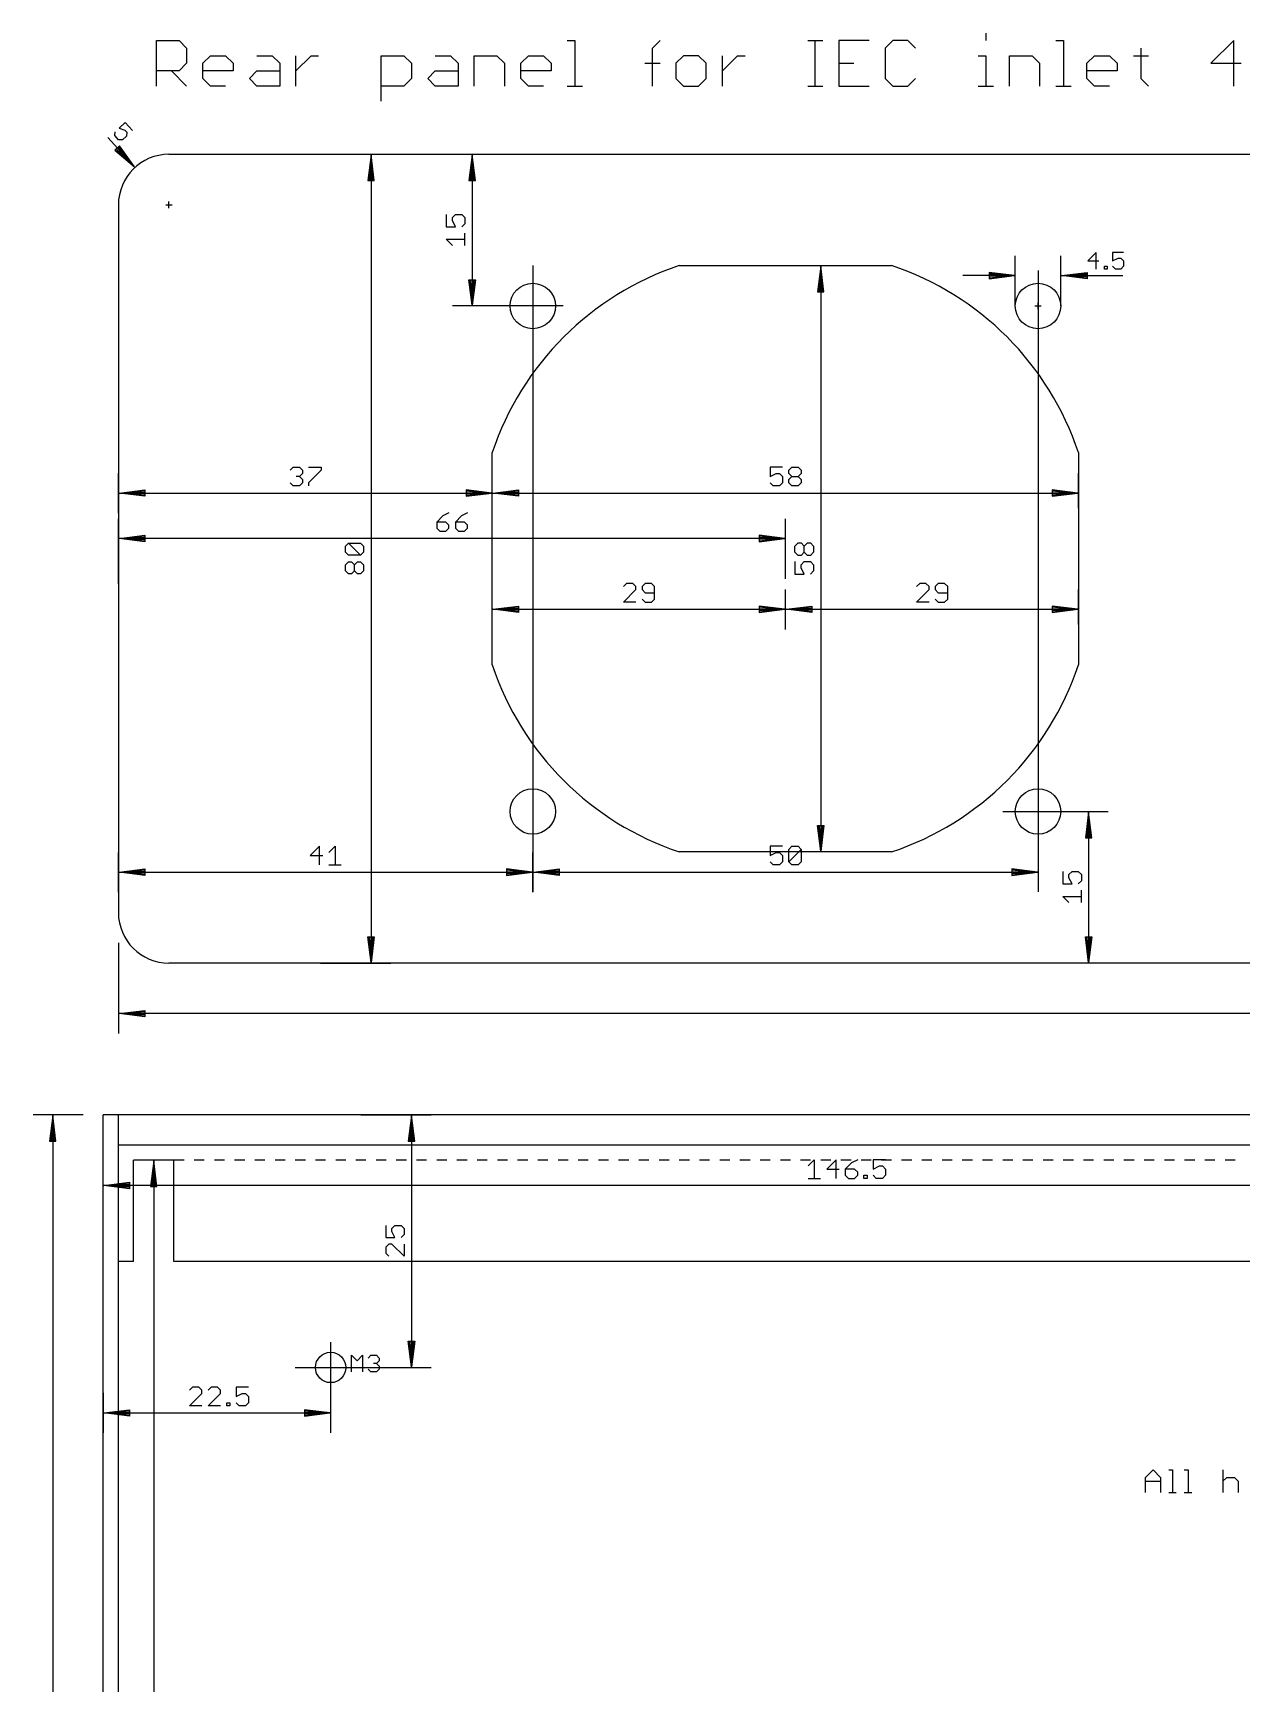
# Model space of a CAD drawing. Extents: x -9 to 622, y -48 to 444.
# Drawn here: x -8.4 to 111.2, y 278.7 to 442 of the extents above; entities that cross this region are included whole.
import ezdxf

# ---------------------------------------------------------------- set-up
doc = ezdxf.new("R2010")
doc.units = 0
for name, color, linetype in [('140', 1, 'CONTINUOUS'), ('20', 7, 'CONTINUOUS'), ('47', 2, 'CONTINUOUS')]:
    doc.layers.add(name, color=color, linetype=linetype)

msp = doc.modelspace()

# ---------------------------------------------------------------- linework, layer by layer
at = {"layer": '140'}
msp.add_circle((21, 310), 1.5, dxfattribs=at)
at = {"layer": '20'}
for p, q in [((5, 430), (285, 430)), ((0, 425), (0, 355)), ((55.5, 419), (76.5, 419)), ((37, 379.5), (37, 400.5)), ((95, 400.5), (95, 379.5)), ((76.5, 361), (55.5, 361)), ((285, 350), (5, 350)), ((-1.5, 97), (-1.5, 335)), ((0, 335), (-1.5, 335)), ((0, 111.5), (0, 335)), ((290, 335), (0, 335)), ((290, 332), (0, 332)), ((5.5, 330.5), (1.5, 330.5)), ((1.5, 320.5), (1.5, 330.5)), ((5.5, 320.5), (5.5, 330.5)), ((6.5, 330.5), (5.5, 330.5)), ((8.5, 330.5), (7.5, 330.5)), ((10.5, 330.5), (9.5, 330.5)), ((12.5, 330.5), (11.5, 330.5)), ((14.5, 330.5), (13.5, 330.5)), ((16.5, 330.5), (15.5, 330.5)), ((18.5, 330.5), (17.5, 330.5)), ((20.5, 330.5), (19.5, 330.5)), ((22.5, 330.5), (21.5, 330.5)), ((24.5, 330.5), (23.5, 330.5)), ((26.5, 330.5), (25.5, 330.5)), ((28.5, 330.5), (27.5, 330.5)), ((30.5, 330.5), (29.5, 330.5)), ((32.5, 330.5), (31.5, 330.5)), ((34.5, 330.5), (33.5, 330.5)), ((36.5, 330.5), (35.5, 330.5)), ((38.5, 330.5), (37.5, 330.5)), ((40.5, 330.5), (39.5, 330.5)), ((42.5, 330.5), (41.5, 330.5)), ((44.5, 330.5), (43.5, 330.5)), ((46.5, 330.5), (45.5, 330.5)), ((48.5, 330.5), (47.5, 330.5)), ((50.5, 330.5), (49.5, 330.5)), ((52.5, 330.5), (51.5, 330.5)), ((54.5, 330.5), (53.5, 330.5)), ((56.5, 330.5), (55.5, 330.5)), ((58.5, 330.5), (57.5, 330.5)), ((60.5, 330.5), (59.5, 330.5)), ((62.5, 330.5), (61.5, 330.5)), ((64.5, 330.5), (63.5, 330.5)), ((66.5, 330.5), (65.5, 330.5)), ((68.5, 330.5), (67.5, 330.5)), ((70.5, 330.5), (69.5, 330.5)), ((72.5, 330.5), (71.5, 330.5)), ((74.5, 330.5), (73.5, 330.5)), ((76.5, 330.5), (75.5, 330.5)), ((78.5, 330.5), (77.5, 330.5)), ((80.5, 330.5), (79.5, 330.5)), ((82.5, 330.5), (81.5, 330.5)), ((84.5, 330.5), (83.5, 330.5)), ((86.5, 330.5), (85.5, 330.5)), ((88.5, 330.5), (87.5, 330.5)), ((90.5, 330.5), (89.5, 330.5)), ((92.5, 330.5), (91.5, 330.5)), ((94.5, 330.5), (93.5, 330.5)), ((96.5, 330.5), (95.5, 330.5)), ((98.5, 330.5), (97.5, 330.5)), ((100.5, 330.5), (99.5, 330.5)), ((102.5, 330.5), (101.5, 330.5)), ((104.5, 330.5), (103.5, 330.5)), ((106.5, 330.5), (105.5, 330.5)), ((108.5, 330.5), (107.5, 330.5)), ((110.5, 330.5), (109.5, 330.5)), ((1.5, 320.5), (0, 320.5)), ((284.5, 320.5), (5.5, 320.5))]:
    msp.add_line(p, q, dxfattribs=at)
for centre in [(41, 415), (91, 415), (41, 365), (91, 365)]:
    msp.add_circle(centre, 2.25, dxfattribs=at)
for centre, radius, start, end in [((5, 425), 5, 90, 180), ((64.75, 391.25), 29.2511, 108.4349, 161.5651), ((67.25, 391.25), 29.2511, 18.4349, 71.5651), ((64.75, 388.75), 29.2511, 198.4349, 251.5651), ((67.25, 388.75), 29.2511, 288.4349, 341.5651), ((5, 355), 5, 180, 270)]:
    msp.add_arc(centre, radius, start, end, dxfattribs=at)
at = {"layer": '47'}
for p, q in [((3.754, 436.754), (3.754, 441.2498)), ((3.754, 441.2498), (6.0019, 441.2498)), ((6.0019, 441.2498), (6.7512, 440.5005)), ((44.4221, 441.2498), (45.1714, 441.2498)), ((45.1714, 441.2498), (45.1714, 436.754)), ((52.8446, 440.5005), (53.5939, 441.2498)), ((68.2091, 441.2498), (69.7077, 441.2498)), ((68.9584, 436.754), (68.9584, 441.2498)), ((74.2756, 441.2498), (71.2784, 441.2498)), ((71.2784, 441.2498), (71.2784, 436.754)), ((76.6316, 441.2498), (75.8823, 440.5005)), ((78.1302, 441.2498), (76.6316, 441.2498)), ((78.8795, 440.5005), (78.1302, 441.2498)), ((85.8395, 441.9991), (85.8395, 441.2498)), ((92.7634, 441.2498), (93.5127, 441.2498)), ((93.5127, 441.2498), (93.5127, 436.754)), ((110.3577, 441.2498), (108.1098, 439.0019)), ((110.3577, 436.754), (110.3577, 441.2498)), ((6.7512, 440.5005), (6.7512, 439.0019)), ((8.3579, 439.0019), (9.1072, 439.7512)), ((9.1072, 439.7512), (10.6059, 439.7512)), ((10.6059, 439.7512), (11.3552, 439.0019)), ((13.7112, 439.7512), (15.2098, 439.7512)), ((15.2098, 439.7512), (15.9591, 439.0019)), ((17.5658, 436.754), (17.5658, 439.7512)), ((17.5658, 438.2526), (19.0644, 439.7512)), ((19.0644, 439.7512), (19.8137, 439.7512)), ((26.0063, 435.2554), (26.0063, 439.7512)), ((26.0063, 439.7512), (28.2543, 439.7512)), ((28.2543, 439.7512), (29.0036, 439.0019)), ((31.3596, 439.7512), (32.8582, 439.7512)), ((32.8582, 439.7512), (33.6075, 439.0019)), ((35.2142, 436.754), (35.2142, 439.7512)), ((35.2142, 439.7512), (37.4621, 439.7512)), ((37.4621, 439.7512), (38.2114, 439.0019)), ((39.8182, 439.0019), (40.5675, 439.7512)), ((40.5675, 439.7512), (42.0661, 439.7512)), ((42.0661, 439.7512), (42.8154, 439.0019)), ((52.8446, 436.754), (52.8446, 440.5005)), ((55.9139, 439.7512), (55.1646, 439.0019)), ((57.4125, 439.7512), (55.9139, 439.7512)), ((58.1618, 439.0019), (57.4125, 439.7512)), ((59.7685, 436.754), (59.7685, 439.7512)), ((59.7685, 438.2526), (61.2671, 439.7512)), ((61.2671, 439.7512), (62.0164, 439.7512)), ((75.8823, 440.5005), (75.8823, 437.5033)), ((85.0902, 439.7512), (85.8395, 439.7512)), ((85.8395, 439.7512), (85.8395, 436.754)), ((88.1595, 436.754), (88.1595, 439.7512)), ((88.1595, 439.7512), (90.4074, 439.7512)), ((90.4074, 439.7512), (91.1567, 439.0019)), ((95.8327, 439.0019), (96.582, 439.7512)), ((96.582, 439.7512), (98.0806, 439.7512)), ((98.0806, 439.7512), (98.8299, 439.0019)), ((100.4366, 439.7512), (101.9352, 439.7512)), ((101.1859, 440.5005), (101.1859, 437.5033)), ((6.0019, 438.2526), (3.754, 438.2526)), ((5.2526, 438.2526), (6.7512, 436.754)), ((6.7512, 439.0019), (6.0019, 438.2526)), ((8.3579, 437.5033), (8.3579, 439.0019)), ((11.3552, 438.2526), (8.3579, 438.2526)), ((11.3552, 439.0019), (11.3552, 438.2526)), ((12.9619, 437.5033), (13.7112, 438.2526)), ((13.7112, 438.2526), (15.9591, 438.2526)), ((15.9591, 439.0019), (15.9591, 436.754)), ((29.0036, 439.0019), (29.0036, 437.5033)), ((30.6103, 437.5033), (31.3596, 438.2526)), ((31.3596, 438.2526), (33.6075, 438.2526)), ((33.6075, 439.0019), (33.6075, 436.754)), ((38.2114, 439.0019), (38.2114, 436.754)), ((39.8182, 437.5033), (39.8182, 439.0019)), ((42.8154, 438.2526), (39.8182, 438.2526)), ((42.8154, 439.0019), (42.8154, 438.2526)), ((52.0953, 439.0019), (53.5939, 439.0019)), ((55.1646, 439.0019), (55.1646, 437.5033)), ((58.1618, 437.5033), (58.1618, 439.0019)), ((71.2784, 439.0019), (72.777, 439.0019)), ((91.1567, 439.0019), (91.1567, 436.754)), ((95.8327, 437.5033), (95.8327, 439.0019)), ((98.8299, 438.2526), (95.8327, 438.2526)), ((98.8299, 439.0019), (98.8299, 438.2526)), ((108.1098, 439.0019), (111.1071, 439.0019)), ((9.1072, 436.754), (8.3579, 437.5033)), ((10.6059, 436.754), (9.1072, 436.754)), ((13.7112, 436.754), (12.9619, 437.5033)), ((15.9591, 436.754), (13.7112, 436.754)), ((28.2543, 436.754), (26.0063, 436.754)), ((29.0036, 437.5033), (28.2543, 436.754)), ((31.3596, 436.754), (30.6103, 437.5033)), ((33.6075, 436.754), (31.3596, 436.754)), ((40.5675, 436.754), (39.8182, 437.5033)), ((42.0661, 436.754), (40.5675, 436.754)), ((44.4221, 436.754), (45.9207, 436.754)), ((55.1646, 437.5033), (55.9139, 436.754)), ((55.9139, 436.754), (57.4125, 436.754)), ((57.4125, 436.754), (58.1618, 437.5033)), ((68.2091, 436.754), (69.7077, 436.754)), ((71.2784, 436.754), (74.2756, 436.754)), ((75.8823, 437.5033), (76.6316, 436.754)), ((76.6316, 436.754), (78.1302, 436.754)), ((78.1302, 436.754), (78.8795, 437.5033)), ((85.0902, 436.754), (86.5888, 436.754)), ((92.7634, 436.754), (94.262, 436.754)), ((96.582, 436.754), (95.8327, 437.5033)), ((98.0806, 436.754), (96.582, 436.754)), ((101.1859, 437.5033), (101.9352, 436.754)), ((0.6751, 433.1434), (0.0735, 432.5959)), ((1.4051, 432.3412), (0.6751, 433.1434)), ((1.5929, 428.7478), (-1.061, 431.6671)), ((-0.3457, 431.8479), (-0.3277, 432.2309)), ((0.0193, 431.4468), (-0.3457, 431.8479)), ((0.4023, 431.4287), (0.0193, 431.4468)), ((0.0735, 432.5959), (0.639, 432.3773)), ((0.8034, 431.7937), (0.4023, 431.4287)), ((0.639, 432.3773), (0.8215, 432.1768)), ((0.8215, 432.1768), (0.8034, 431.7937)), ((0.1239, 430.8383), (-0.3485, 430.4088)), ((-0.3485, 430.4088), (1.5929, 428.7478)), ((-0.3047, 430.4487), (1.5929, 428.7478)), ((-0.2085, 430.5361), (1.5929, 428.7478)), ((1.5929, 428.7478), (-0.0161, 430.711)), ((1.5929, 428.7478), (0.0801, 430.7984)), ((1.5929, 428.7478), (0.1239, 430.8383)), ((19.5, 430), (26.95, 430)), ((25, 429.935), (24.6808, 427.4)), ((25, 429.935), (24.74, 427.4)), ((25, 429.935), (24.87, 427.4)), ((25, 429.935), (25, 350.065)), ((25.3192, 427.4), (25, 429.935)), ((25.13, 427.4), (25, 429.935)), ((25.26, 427.4), (25, 429.935)), ((32, 430), (36.95, 430)), ((35, 429.935), (34.6808, 427.4)), ((35, 429.935), (34.74, 427.4)), ((35, 429.935), (34.87, 427.4)), ((35, 429.935), (35, 415.065)), ((35.3192, 427.4), (35, 429.935)), ((35.13, 427.4), (35, 429.935)), ((35.26, 427.4), (35, 429.935)), ((24.6808, 427.4), (25.3192, 427.4)), ((34.6808, 427.4), (35.3192, 427.4)), ((4.6808, 425), (5.3192, 425)), ((5, 424.6808), (5, 425.3192)), ((32.4446, 424.0573), (32.4446, 422.8245)), ((33.061, 423.7491), (33.3692, 424.0573)), ((33.061, 423.4409), (33.061, 423.7491)), ((33.3692, 422.8245), (33.061, 423.4409)), ((33.3692, 424.0573), (33.9856, 424.0573)), ((33.9856, 424.0573), (34.2938, 423.7491)), ((34.2938, 423.1327), (33.9856, 422.8245)), ((34.2938, 423.7491), (34.2938, 423.1327)), ((32.4446, 422.8245), (33.3692, 422.8245)), ((33.061, 420.9829), (32.4446, 421.5993)), ((32.4446, 421.5993), (34.2938, 421.5993)), ((34.2938, 420.9829), (34.2938, 422.2157)), ((88.75, 415), (88.75, 419.95)), ((93.25, 415), (93.25, 419.95)), ((96.7397, 420.2777), (95.9262, 419.4642)), ((96.7397, 418.6507), (96.7397, 420.2777)), ((99.4666, 420.2777), (98.3819, 420.2777)), ((98.3819, 420.2777), (98.3819, 419.4642)), ((98.3819, 419.4642), (98.9243, 419.7354)), ((98.9243, 419.7354), (99.1954, 419.7354)), ((99.1954, 419.7354), (99.4666, 419.4642)), ((41, 419), (41, 357.05)), ((66.5, 419), (71.45, 419)), ((69.5, 418.935), (69.1808, 416.4)), ((69.5, 418.935), (69.24, 416.4)), ((69.5, 418.935), (69.37, 416.4)), ((69.5, 418.935), (69.5, 361.065)), ((69.8192, 416.4), (69.5, 418.935)), ((69.63, 416.4), (69.5, 418.935)), ((69.76, 416.4), (69.5, 418.935)), ((88.685, 418), (86.15, 418.3192)), ((86.15, 418.3192), (86.15, 417.6808)), ((88.685, 418), (86.15, 418.26)), ((88.685, 418), (86.15, 418.13)), ((91, 418.5), (91, 357.05)), ((93.315, 418), (95.85, 418.3192)), ((93.315, 418), (95.85, 418.26)), ((93.315, 418), (95.85, 418.13)), ((95.85, 418.3192), (95.85, 417.6808)), ((95.9262, 419.4642), (97.0109, 419.4642)), ((97.5634, 418.6507), (97.5634, 418.9219)), ((97.5634, 418.9219), (97.8345, 418.9219)), ((97.8345, 418.6507), (97.5634, 418.6507)), ((97.8345, 418.9219), (97.8345, 418.6507)), ((98.6531, 418.6507), (98.3819, 418.9219)), ((99.1954, 418.6507), (98.6531, 418.6507)), ((99.4666, 418.9219), (99.1954, 418.6507)), ((99.4666, 419.4642), (99.4666, 418.9219)), ((35, 415.065), (34.6808, 417.6)), ((34.6808, 417.6), (35.3192, 417.6)), ((35, 415.065), (34.74, 417.6)), ((35, 415.065), (34.87, 417.6)), ((35.3192, 417.6), (35, 415.065)), ((35.13, 417.6), (35, 415.065)), ((35.26, 417.6), (35, 415.065)), ((88.685, 418), (83.55, 418)), ((86.15, 417.6808), (88.685, 418)), ((86.15, 417.87), (88.685, 418)), ((86.15, 417.74), (88.685, 418)), ((93.315, 418), (99.3846, 418)), ((95.85, 417.6808), (93.315, 418)), ((95.85, 417.87), (93.315, 418)), ((95.85, 417.74), (93.315, 418)), ((44, 415), (33.05, 415)), ((69.1808, 416.4), (69.8192, 416.4)), ((90.6808, 415), (91.3192, 415)), ((91, 414.6808), (91, 415.3192)), ((16.9829, 398.7472), (17.2911, 399.0554)), ((17.2911, 399.0554), (17.9075, 399.0554)), ((17.9075, 399.0554), (18.2157, 398.7472)), ((18.2157, 398.7472), (18.2157, 398.439)), ((18.8245, 399.0554), (20.0573, 399.0554)), ((20.0573, 398.7472), (18.8245, 397.5144)), ((20.0573, 399.0554), (20.0573, 398.7472)), ((65.7157, 399.0554), (64.4829, 399.0554)), ((64.4829, 399.0554), (64.4829, 398.1308)), ((66.3245, 398.7472), (66.6327, 399.0554)), ((66.3245, 398.439), (66.3245, 398.7472)), ((66.6327, 399.0554), (67.2491, 399.0554)), ((67.2491, 399.0554), (67.5573, 398.7472)), ((67.5573, 398.7472), (67.5573, 398.439)), ((0, 394.5), (0, 398.45)), ((17.2911, 397.2062), (16.9829, 397.5144)), ((17.9075, 397.2062), (17.2911, 397.2062)), ((17.9075, 398.1308), (17.5993, 398.1308)), ((18.2157, 398.439), (17.9075, 398.1308)), ((17.9075, 398.1308), (18.2157, 397.8226)), ((18.2157, 397.5144), (17.9075, 397.2062)), ((18.2157, 397.8226), (18.2157, 397.5144)), ((18.8245, 397.5144), (18.8245, 397.2062)), ((37, 395), (37, 398.45)), ((37, 395), (37, 398.45)), ((64.4829, 398.1308), (65.0993, 398.439)), ((64.7911, 397.2062), (64.4829, 397.5144)), ((65.4075, 397.2062), (64.7911, 397.2062)), ((65.0993, 398.439), (65.4075, 398.439)), ((65.4075, 398.439), (65.7157, 398.1308)), ((65.7157, 397.5144), (65.4075, 397.2062)), ((65.7157, 398.1308), (65.7157, 397.5144)), ((66.6327, 398.1308), (66.3245, 398.439)), ((66.3245, 397.8226), (66.6327, 398.1308)), ((66.3245, 397.5144), (66.3245, 397.8226)), ((66.6327, 397.2062), (66.3245, 397.5144)), ((66.6327, 398.1308), (67.2491, 398.1308)), ((67.2491, 397.2062), (66.6327, 397.2062)), ((67.5573, 398.439), (67.2491, 398.1308)), ((67.2491, 398.1308), (67.5573, 397.8226)), ((67.5573, 397.5144), (67.2491, 397.2062)), ((67.5573, 397.8226), (67.5573, 397.5144)), ((95, 395), (95, 398.45)), ((0.065, 396.5), (2.6, 396.8192)), ((0.065, 396.5), (2.6, 396.76)), ((0.065, 396.5), (2.6, 396.63)), ((0.065, 396.5), (36.935, 396.5)), ((2.6, 396.1808), (0.065, 396.5)), ((2.6, 396.37), (0.065, 396.5)), ((2.6, 396.24), (0.065, 396.5)), ((2.6, 396.8192), (2.6, 396.1808)), ((36.935, 396.5), (34.4, 396.8192)), ((34.4, 396.8192), (34.4, 396.1808)), ((36.935, 396.5), (34.4, 396.76)), ((36.935, 396.5), (34.4, 396.63)), ((34.4, 396.1808), (36.935, 396.5)), ((34.4, 396.37), (36.935, 396.5)), ((34.4, 396.24), (36.935, 396.5)), ((37.065, 396.5), (39.6, 396.8192)), ((37.065, 396.5), (39.6, 396.76)), ((37.065, 396.5), (39.6, 396.63)), ((37.065, 396.5), (94.935, 396.5)), ((39.6, 396.1808), (37.065, 396.5)), ((39.6, 396.37), (37.065, 396.5)), ((39.6, 396.24), (37.065, 396.5)), ((39.6, 396.8192), (39.6, 396.1808)), ((94.935, 396.5), (92.4, 396.8192)), ((92.4, 396.8192), (92.4, 396.1808)), ((94.935, 396.5), (92.4, 396.76)), ((94.935, 396.5), (92.4, 396.63)), ((92.4, 396.1808), (94.935, 396.5)), ((92.4, 396.37), (94.935, 396.5)), ((92.4, 396.24), (94.935, 396.5)), ((0, 387.5), (0, 393.95)), ((32.1078, 394.2302), (31.5083, 393.6308)), ((31.5083, 393.6308), (31.5083, 393.0313)), ((32.4075, 393.6308), (31.5083, 393.6308)), ((32.7072, 394.5299), (32.1078, 394.2302)), ((32.7072, 393.331), (32.4075, 393.6308)), ((33.9494, 394.2302), (33.3499, 393.6308)), ((33.3499, 393.6308), (33.3499, 393.0313)), ((34.2491, 393.6308), (33.3499, 393.6308)), ((34.5488, 394.5299), (33.9494, 394.2302)), ((34.5488, 393.331), (34.2491, 393.6308)), ((66, 388), (66, 393.95)), ((0.065, 392), (2.6, 392.3192)), ((0.065, 392), (2.6, 392.26)), ((0.065, 392), (2.6, 392.13)), ((65.935, 392), (0.065, 392)), ((2.6, 391.6808), (0.065, 392)), ((2.6, 391.87), (0.065, 392)), ((2.6, 391.74), (0.065, 392)), ((2.6, 392.3192), (2.6, 391.6808)), ((31.5083, 393.0313), (31.8081, 392.7316)), ((31.8081, 392.7316), (32.4075, 392.7316)), ((32.4075, 392.7316), (32.7072, 393.0313)), ((32.7072, 393.0313), (32.7072, 393.331)), ((33.3499, 393.0313), (33.6496, 392.7316)), ((33.6496, 392.7316), (34.2491, 392.7316)), ((34.2491, 392.7316), (34.5488, 393.0313)), ((34.5488, 393.0313), (34.5488, 393.331)), ((65.935, 392), (63.4, 392.3192)), ((63.4, 392.3192), (63.4, 391.6808)), ((65.935, 392), (63.4, 392.26)), ((65.935, 392), (63.4, 392.13)), ((63.4, 391.6808), (65.935, 392)), ((63.4, 391.87), (65.935, 392)), ((63.4, 391.74), (65.935, 392)), ((22.4701, 391.2491), (22.7698, 391.5488)), ((22.4701, 390.6496), (22.4701, 391.2491)), ((22.7698, 390.3499), (22.4701, 390.6496)), ((22.7698, 391.5488), (23.9687, 391.5488)), ((23.9687, 390.3499), (22.7698, 391.5488)), ((23.9687, 390.3499), (22.7698, 390.3499)), ((23.9687, 391.5488), (24.2684, 391.2491)), ((24.2684, 390.6496), (23.9687, 390.3499)), ((24.2684, 391.2491), (24.2684, 390.6496)), ((66.9446, 391.2491), (67.2528, 391.5573)), ((66.9446, 390.6327), (66.9446, 391.2491)), ((67.2528, 390.3245), (66.9446, 390.6327)), ((67.2528, 391.5573), (67.561, 391.5573)), ((67.561, 390.3245), (67.2528, 390.3245)), ((67.561, 391.5573), (67.8692, 391.2491)), ((67.8692, 390.6327), (67.561, 390.3245)), ((67.8692, 391.2491), (68.1774, 391.5573)), ((67.8692, 390.6327), (67.8692, 391.2491)), ((68.1774, 390.3245), (67.8692, 390.6327)), ((68.1774, 391.5573), (68.4856, 391.5573)), ((68.4856, 390.3245), (68.1774, 390.3245)), ((68.4856, 391.5573), (68.7938, 391.2491)), ((68.7938, 390.6327), (68.4856, 390.3245)), ((68.7938, 391.2491), (68.7938, 390.6327)), ((22.4701, 389.4075), (22.7698, 389.7072)), ((22.4701, 388.8081), (22.4701, 389.4075)), ((22.7698, 388.5083), (22.4701, 388.8081)), ((22.7698, 389.7072), (23.0695, 389.7072)), ((23.0695, 389.7072), (23.3692, 389.4075)), ((23.3692, 388.8081), (23.0695, 388.5083)), ((23.3692, 389.4075), (23.669, 389.7072)), ((23.3692, 388.8081), (23.3692, 389.4075)), ((23.669, 388.5083), (23.3692, 388.8081)), ((23.669, 389.7072), (23.9687, 389.7072)), ((23.9687, 389.7072), (24.2684, 389.4075)), ((24.2684, 388.8081), (23.9687, 388.5083)), ((24.2684, 389.4075), (24.2684, 388.8081)), ((66.9446, 389.7157), (66.9446, 388.4829)), ((67.561, 389.4075), (67.8692, 389.7157)), ((67.561, 389.0993), (67.561, 389.4075)), ((67.8692, 388.4829), (67.561, 389.0993)), ((67.8692, 389.7157), (68.4856, 389.7157)), ((68.4856, 389.7157), (68.7938, 389.4075)), ((68.7938, 388.7911), (68.4856, 388.4829)), ((68.7938, 389.4075), (68.7938, 388.7911)), ((23.0695, 388.5083), (22.7698, 388.5083)), ((23.9687, 388.5083), (23.669, 388.5083)), ((50.2911, 387.5554), (49.9829, 387.2472)), ((50.9075, 387.5554), (50.2911, 387.5554)), ((51.2157, 387.2472), (50.9075, 387.5554)), ((51.2157, 386.939), (51.2157, 387.2472)), ((52.1327, 387.5554), (51.8245, 387.2472)), ((51.8245, 387.2472), (51.8245, 386.939)), ((52.7491, 387.5554), (52.1327, 387.5554)), ((53.0573, 387.2472), (52.7491, 387.5554)), ((53.0573, 386.0144), (53.0573, 387.2472)), ((66.9446, 388.4829), (67.8692, 388.4829)), ((79.2911, 387.5554), (78.9829, 387.2472)), ((79.9075, 387.5554), (79.2911, 387.5554)), ((80.2157, 387.2472), (79.9075, 387.5554)), ((80.2157, 386.939), (80.2157, 387.2472)), ((81.1327, 387.5554), (80.8245, 387.2472)), ((80.8245, 387.2472), (80.8245, 386.939)), ((81.7491, 387.5554), (81.1327, 387.5554)), ((82.0573, 387.2472), (81.7491, 387.5554)), ((82.0573, 386.0144), (82.0573, 387.2472)), ((37, 383), (37, 386.95)), ((49.9829, 385.7062), (51.2157, 386.939)), ((51.2157, 385.7062), (49.9829, 385.7062)), ((51.8245, 386.939), (52.1327, 386.6308)), ((51.8245, 386.0144), (52.1327, 385.7062)), ((52.1327, 386.6308), (53.0573, 386.6308)), ((52.1327, 385.7062), (52.7491, 385.7062)), ((52.7491, 385.7062), (53.0573, 386.0144)), ((66, 383), (66, 386.95)), ((66, 383.5), (66, 386.95)), ((78.9829, 385.7062), (80.2157, 386.939)), ((80.2157, 385.7062), (78.9829, 385.7062)), ((80.8245, 386.939), (81.1327, 386.6308)), ((80.8245, 386.0144), (81.1327, 385.7062)), ((81.1327, 386.6308), (82.0573, 386.6308)), ((81.1327, 385.7062), (81.7491, 385.7062)), ((81.7491, 385.7062), (82.0573, 386.0144)), ((95, 383.5), (95, 386.95)), ((37.065, 385), (39.6, 385.3192)), ((37.065, 385), (39.6, 385.26)), ((37.065, 385), (39.6, 385.13)), ((37.065, 385), (65.935, 385)), ((39.6, 384.6808), (37.065, 385)), ((39.6, 384.87), (37.065, 385)), ((39.6, 384.74), (37.065, 385)), ((39.6, 385.3192), (39.6, 384.6808)), ((65.935, 385), (63.4, 385.3192)), ((63.4, 385.3192), (63.4, 384.6808)), ((65.935, 385), (63.4, 385.26)), ((65.935, 385), (63.4, 385.13)), ((63.4, 384.6808), (65.935, 385)), ((63.4, 384.87), (65.935, 385)), ((63.4, 384.74), (65.935, 385)), ((66.065, 385), (68.6, 385.3192)), ((66.065, 385), (68.6, 385.26)), ((66.065, 385), (68.6, 385.13)), ((66.065, 385), (94.935, 385)), ((68.6, 384.6808), (66.065, 385)), ((68.6, 384.87), (66.065, 385)), ((68.6, 384.74), (66.065, 385)), ((68.6, 385.3192), (68.6, 384.6808)), ((94.935, 385), (92.4, 385.3192)), ((92.4, 385.3192), (92.4, 384.6808)), ((94.935, 385), (92.4, 385.26)), ((94.935, 385), (92.4, 385.13)), ((92.4, 384.6808), (94.935, 385)), ((92.4, 384.87), (94.935, 385)), ((92.4, 384.74), (94.935, 385)), ((87.5, 365), (97.95, 365)), ((96, 364.935), (95.6808, 362.4)), ((96, 364.935), (95.74, 362.4)), ((96, 364.935), (95.87, 362.4)), ((96, 364.935), (96, 350.065)), ((96.3192, 362.4), (96, 364.935)), ((96.13, 362.4), (96, 364.935)), ((96.26, 362.4), (96, 364.935)), ((69.5, 361.065), (69.1808, 363.6)), ((69.1808, 363.6), (69.8192, 363.6)), ((69.5, 361.065), (69.24, 363.6)), ((69.5, 361.065), (69.37, 363.6)), ((69.8192, 363.6), (69.5, 361.065)), ((69.63, 363.6), (69.5, 361.065)), ((69.76, 363.6), (69.5, 361.065)), ((0, 357), (0, 360.95)), ((19.9075, 361.5554), (18.9829, 360.6308)), ((19.9075, 359.7062), (19.9075, 361.5554)), ((20.8245, 360.939), (21.4409, 361.5554)), ((21.4409, 361.5554), (21.4409, 359.7062)), ((41, 357), (41, 360.95)), ((65.7157, 361.5554), (64.4829, 361.5554)), ((64.4829, 361.5554), (64.4829, 360.6308)), ((64.4829, 360.6308), (65.0993, 360.939)), ((65.0993, 360.939), (65.4075, 360.939)), ((65.4075, 360.939), (65.7157, 360.6308)), ((66.3245, 361.2472), (66.6327, 361.5554)), ((66.3245, 360.0144), (66.3245, 361.2472)), ((66.3245, 360.0144), (67.5573, 361.2472)), ((66.6327, 361.5554), (67.2491, 361.5554)), ((67.2491, 361.5554), (67.5573, 361.2472)), ((71, 361), (67.55, 361)), ((67.5573, 361.2472), (67.5573, 360.0144)), ((95.6808, 362.4), (96.3192, 362.4)), ((0.065, 359), (2.6, 359.3192)), ((2.6, 359.3192), (2.6, 358.6808)), ((18.9829, 360.6308), (20.2157, 360.6308)), ((20.8245, 359.7062), (22.0573, 359.7062)), ((40.935, 359), (38.4, 359.3192)), ((38.4, 359.3192), (38.4, 358.6808)), ((41.065, 359), (43.6, 359.3192)), ((43.6, 359.3192), (43.6, 358.6808)), ((64.7911, 359.7062), (64.4829, 360.0144)), ((65.4075, 359.7062), (64.7911, 359.7062)), ((65.7157, 360.0144), (65.4075, 359.7062)), ((65.7157, 360.6308), (65.7157, 360.0144)), ((66.6327, 359.7062), (66.3245, 360.0144)), ((67.2491, 359.7062), (66.6327, 359.7062)), ((67.5573, 360.0144), (67.2491, 359.7062)), ((90.935, 359), (88.4, 359.3192)), ((88.4, 359.3192), (88.4, 358.6808)), ((0.065, 359), (2.6, 359.26)), ((0.065, 359), (2.6, 359.13)), ((0.065, 359), (40.935, 359)), ((2.6, 358.6808), (0.065, 359)), ((2.6, 358.87), (0.065, 359)), ((2.6, 358.74), (0.065, 359)), ((40.935, 359), (38.4, 359.26)), ((40.935, 359), (38.4, 359.13)), ((38.4, 358.6808), (40.935, 359)), ((38.4, 358.87), (40.935, 359)), ((38.4, 358.74), (40.935, 359)), ((41.065, 359), (43.6, 359.26)), ((41.065, 359), (43.6, 359.13)), ((41.065, 359), (90.935, 359)), ((43.6, 358.6808), (41.065, 359)), ((43.6, 358.87), (41.065, 359)), ((43.6, 358.74), (41.065, 359)), ((90.935, 359), (88.4, 359.26)), ((90.935, 359), (88.4, 359.13)), ((88.4, 358.6808), (90.935, 359)), ((88.4, 358.87), (90.935, 359)), ((88.4, 358.74), (90.935, 359)), ((93.4446, 359.0573), (93.4446, 357.8245)), ((93.4446, 357.8245), (94.3692, 357.8245)), ((94.061, 358.7491), (94.3692, 359.0573)), ((94.061, 358.4409), (94.061, 358.7491)), ((94.3692, 357.8245), (94.061, 358.4409)), ((94.3692, 359.0573), (94.9856, 359.0573)), ((94.9856, 359.0573), (95.2938, 358.7491)), ((95.2938, 358.1327), (94.9856, 357.8245)), ((95.2938, 358.7491), (95.2938, 358.1327)), ((94.061, 355.9829), (93.4446, 356.5993)), ((93.4446, 356.5993), (95.2938, 356.5993)), ((95.2938, 355.9829), (95.2938, 357.2157)), ((0, 352), (0, 343.05)), ((25, 350.065), (24.6808, 352.6)), ((24.6808, 352.6), (25.3192, 352.6)), ((25, 350.065), (24.74, 352.6)), ((25, 350.065), (24.87, 352.6)), ((25.3192, 352.6), (25, 350.065)), ((25.13, 352.6), (25, 350.065)), ((25.26, 352.6), (25, 350.065)), ((96, 350.065), (95.6808, 352.6)), ((95.6808, 352.6), (96.3192, 352.6)), ((96, 350.065), (95.74, 352.6)), ((96, 350.065), (95.87, 352.6)), ((96.3192, 352.6), (96, 350.065)), ((96.13, 352.6), (96, 350.065)), ((96.26, 352.6), (96, 350.065)), ((20, 350), (26.95, 350)), ((96.5, 350), (94.05, 350)), ((0.065, 345), (2.6, 345.3192)), ((0.065, 345), (2.6, 345.26)), ((0.065, 345), (2.6, 345.13)), ((289.935, 345), (0.065, 345)), ((2.6, 344.6808), (0.065, 345)), ((2.6, 344.87), (0.065, 345)), ((2.6, 344.74), (0.065, 345)), ((2.6, 345.3192), (2.6, 344.6808)), ((-3.5, 335), (-8.45, 335)), ((-6.5, 334.935), (-6.8192, 332.4)), ((-6.5, 334.935), (-6.76, 332.4)), ((-6.5, 334.935), (-6.63, 332.4)), ((-6.5, 334.935), (-6.5, 97.065)), ((-6.1808, 332.4), (-6.5, 334.935)), ((-6.37, 332.4), (-6.5, 334.935)), ((-6.24, 332.4), (-6.5, 334.935)), ((24, 335), (30.95, 335)), ((29, 334.935), (28.6808, 332.4)), ((29, 334.935), (28.74, 332.4)), ((29, 334.935), (28.87, 332.4)), ((29, 334.935), (29, 310.065)), ((29.3192, 332.4), (29, 334.935)), ((29.13, 332.4), (29, 334.935)), ((29.26, 332.4), (29, 334.935)), ((-6.8192, 332.4), (-6.1808, 332.4)), ((28.6808, 332.4), (29.3192, 332.4)), ((-1.5, 320), (-1.5, 329.95)), ((3.5, 330.435), (3.1808, 327.9)), ((3.5, 330.435), (3.24, 327.9)), ((3.5, 330.435), (3.37, 327.9)), ((3.5, 330.5), (3.5, 330.5)), ((3.5, 330.435), (3.5, 101.565)), ((3.8192, 327.9), (3.5, 330.435)), ((3.63, 327.9), (3.5, 330.435)), ((3.76, 327.9), (3.5, 330.435)), ((68.2425, 329.939), (68.8589, 330.5554)), ((68.8589, 330.5554), (68.8589, 328.7062)), ((71.0086, 330.5554), (70.084, 329.6308)), ((71.0086, 328.7062), (71.0086, 330.5554)), ((72.542, 330.2472), (71.9256, 329.6308)), ((73.1584, 330.5554), (72.542, 330.2472)), ((75.9207, 330.5554), (74.688, 330.5554)), ((74.688, 330.5554), (74.688, 329.6308)), ((74.688, 329.6308), (75.3044, 329.939)), ((75.3044, 329.939), (75.6125, 329.939)), ((75.6125, 329.939), (75.9207, 329.6308)), ((-1.435, 328), (1.1, 328.3192)), ((-1.435, 328), (1.1, 328.26)), ((1.1, 328.3192), (1.1, 327.6808)), ((68.2425, 328.7062), (69.4752, 328.7062)), ((70.084, 329.6308), (71.3168, 329.6308)), ((71.9256, 329.6308), (71.9256, 329.0144)), ((72.8502, 329.6308), (71.9256, 329.6308)), ((71.9256, 329.0144), (72.2338, 328.7062)), ((72.2338, 328.7062), (72.8502, 328.7062)), ((73.1584, 329.3226), (72.8502, 329.6308)), ((72.8502, 328.7062), (73.1584, 329.0144)), ((73.1584, 329.0144), (73.1584, 329.3226)), ((73.7672, 328.7062), (73.7672, 329.0144)), ((73.7672, 329.0144), (74.0754, 329.0144)), ((74.0754, 328.7062), (73.7672, 328.7062)), ((74.0754, 329.0144), (74.0754, 328.7062)), ((74.9962, 328.7062), (74.688, 329.0144)), ((75.6125, 328.7062), (74.9962, 328.7062)), ((75.9207, 329.0144), (75.6125, 328.7062)), ((75.9207, 329.6308), (75.9207, 329.0144)), ((-1.435, 328), (1.1, 328.13)), ((144.935, 328), (-1.435, 328)), ((1.1, 327.6808), (-1.435, 328)), ((1.1, 327.87), (-1.435, 328)), ((1.1, 327.74), (-1.435, 328)), ((3.1808, 327.9), (3.8192, 327.9)), ((26.4701, 324.0488), (26.4701, 322.8499)), ((27.0695, 323.7491), (27.3692, 324.0488)), ((27.0695, 323.4494), (27.0695, 323.7491)), ((27.3692, 322.8499), (27.0695, 323.4494)), ((27.3692, 324.0488), (27.9687, 324.0488)), ((27.9687, 324.0488), (28.2684, 323.7491)), ((28.2684, 323.7491), (28.2684, 323.1496)), ((26.4701, 322.8499), (27.3692, 322.8499)), ((26.7698, 322.2072), (26.4701, 321.9075)), ((26.4701, 321.9075), (26.4701, 321.3081)), ((27.0695, 322.2072), (26.7698, 322.2072)), ((28.2684, 321.0083), (27.0695, 322.2072)), ((28.2684, 323.1496), (27.9687, 322.8499)), ((28.2684, 322.2072), (28.2684, 321.0083)), ((26.4701, 321.3081), (26.7698, 321.0083)), ((21, 312.5), (21, 303.55)), ((29, 310.065), (28.6808, 312.6)), ((28.6808, 312.6), (29.3192, 312.6)), ((29, 310.065), (28.74, 312.6)), ((29, 310.065), (28.87, 312.6)), ((29.3192, 312.6), (29, 310.065)), ((29.13, 312.6), (29, 310.065)), ((29.26, 312.6), (29, 310.065)), ((23.0762, 309.5762), (23.0762, 311.2032)), ((23.0762, 311.2032), (23.6185, 310.6609)), ((23.6185, 310.6609), (24.1609, 311.2032)), ((24.1609, 311.2032), (24.1609, 309.5762)), ((24.7134, 310.932), (24.9845, 311.2032)), ((24.9845, 311.2032), (25.5268, 311.2032)), ((25.5268, 310.3897), (25.2557, 310.3897)), ((25.5268, 311.2032), (25.798, 310.932)), ((25.798, 310.6609), (25.5268, 310.3897)), ((25.5268, 310.3897), (25.798, 310.1185)), ((25.798, 310.932), (25.798, 310.6609)), ((17.5, 310), (30.95, 310)), ((24.9845, 309.5762), (24.7134, 309.8474)), ((25.5268, 309.5762), (24.9845, 309.5762)), ((25.798, 309.8474), (25.5268, 309.5762)), ((25.798, 310.1185), (25.798, 309.8474)), ((-1.5, 307.5), (-1.5, 303.55)), ((7.3451, 308.0554), (7.0369, 307.7472)), ((7.0369, 306.2062), (8.2697, 307.439)), ((7.9615, 308.0554), (7.3451, 308.0554)), ((8.2697, 307.7472), (7.9615, 308.0554)), ((8.2697, 307.439), (8.2697, 307.7472)), ((9.1866, 308.0554), (8.8784, 307.7472)), ((8.8784, 306.2062), (10.1112, 307.439)), ((9.803, 308.0554), (9.1866, 308.0554)), ((10.1112, 307.7472), (9.803, 308.0554)), ((10.1112, 307.439), (10.1112, 307.7472)), ((12.8736, 308.0554), (11.6408, 308.0554)), ((11.6408, 308.0554), (11.6408, 307.1308)), ((11.6408, 307.1308), (12.2572, 307.439)), ((12.2572, 307.439), (12.5654, 307.439)), ((12.5654, 307.439), (12.8736, 307.1308)), ((12.8736, 307.1308), (12.8736, 306.5144)), ((-1.435, 305.5), (1.1, 305.8192)), ((-1.435, 305.5), (1.1, 305.76)), ((-1.435, 305.5), (1.1, 305.63)), ((-1.435, 305.5), (20.935, 305.5)), ((1.1, 305.1808), (-1.435, 305.5)), ((1.1, 305.37), (-1.435, 305.5)), ((1.1, 305.24), (-1.435, 305.5)), ((1.1, 305.8192), (1.1, 305.1808)), ((8.2697, 306.2062), (7.0369, 306.2062)), ((10.1112, 306.2062), (8.8784, 306.2062)), ((10.72, 306.2062), (10.72, 306.5144)), ((10.72, 306.5144), (11.0282, 306.5144)), ((11.0282, 306.2062), (10.72, 306.2062)), ((11.0282, 306.5144), (11.0282, 306.2062)), ((11.949, 306.2062), (11.6408, 306.5144)), ((12.5654, 306.2062), (11.949, 306.2062)), ((12.8736, 306.5144), (12.5654, 306.2062)), ((20.935, 305.5), (18.4, 305.8192)), ((18.4, 305.8192), (18.4, 305.1808)), ((20.935, 305.5), (18.4, 305.76)), ((20.935, 305.5), (18.4, 305.63)), ((18.4, 305.1808), (20.935, 305.5)), ((18.4, 305.37), (20.935, 305.5)), ((18.4, 305.24), (20.935, 305.5)), ((101.627, 299.1256), (102.3763, 299.8749)), ((101.627, 297.627), (101.627, 299.1256)), ((102.3763, 299.8749), (103.1256, 299.1256)), ((103.1256, 299.1256), (103.1256, 297.627)), ((103.929, 299.8749), (104.3036, 299.8749)), ((104.3036, 299.8749), (104.3036, 297.627)), ((105.4636, 299.8749), (105.8383, 299.8749)), ((105.8383, 299.8749), (105.8383, 297.627)), ((109.3002, 299.8749), (109.3002, 297.627)), ((109.3002, 298.751), (109.6749, 299.1256)), ((109.6749, 299.1256), (110.4242, 299.1256)), ((110.4242, 299.1256), (110.7988, 298.751)), ((101.627, 298.751), (103.1256, 298.751)), ((103.929, 297.627), (104.6783, 297.627)), ((105.4636, 297.627), (106.2129, 297.627)), ((110.7988, 298.751), (110.7988, 297.627))]:
    msp.add_line(p, q, dxfattribs=at)

doc.saveas('drawing.dxf')
